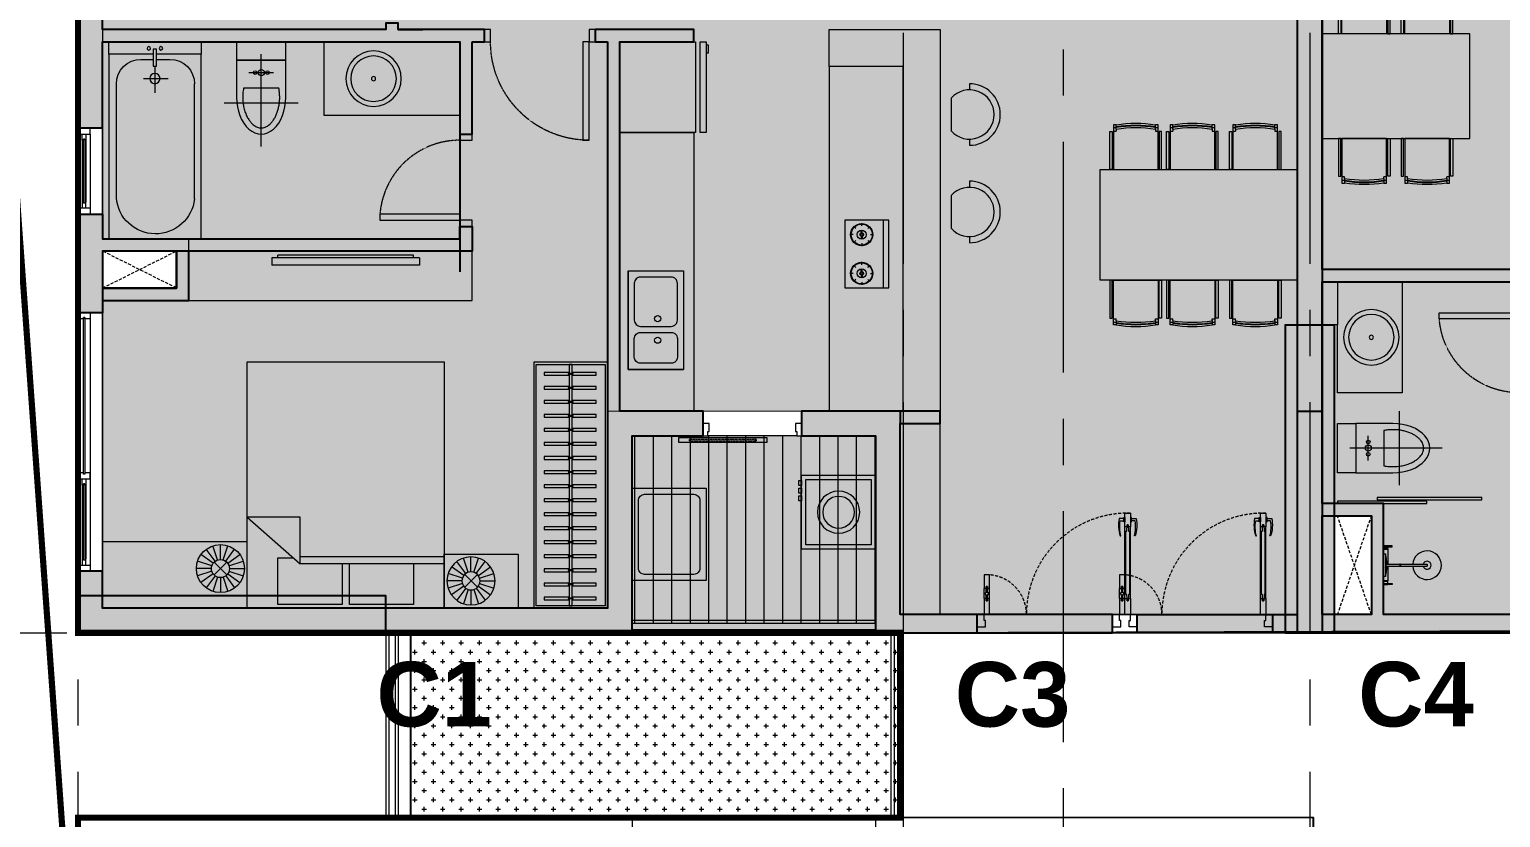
# Model space of a CAD drawing. Header units: millimetres. Extents: x -100356 to 314685, y 446 to 1273965.
# Drawn here: x 31847 to 43790, y 823469 to 829868 of the extents above; entities that cross this region are included whole.
import ezdxf
from ezdxf.enums import TextEntityAlignment as Align

# ---------------------------------------------------------------- set-up
doc = ezdxf.new("R2010")
doc.units = ezdxf.units.MM
for name, pattern in [('A1 - dp$0$DASHED2', [0.375, 0.25, -0.125]), ('A1 - dp$0$HIDDEN', [0.375, 0.25, -0.125]), ('A2 - dp$0$DASHED2', [0.375, 0.25, -0.125]), ('A2 - dp$0$HIDDEN', [0.375, 0.25, -0.125]), ('CENTER', [2, 1.25, -0.25, 0.25, -0.25]), ('Dash', [6, 3, -3]), ('DASHED2', [0.375, 0.25, -0.125]), ('gf$0$CENTER2', [28.575, 19.05, -3.175, 3.175, -3.175]), ('gf$0$Kume - Grid Line', [10.5, 6, -1.25, 2, -1.25])]:
    doc.linetypes.add(name, pattern=pattern)
for name, color, linetype, lineweight in [('$0$FURNITURE', 8, 'Continuous', 5), ('$0$TUONG 2', 2, 'Continuous', 35), ('20180330-Ascent Plaza-TP-Ban ve so bo$0$KÍNH', 150, 'Continuous', 9), ('@ color hatch', 7, 'Continuous', 13), ('@LOUVER', 35, 'Continuous', 13), ('A.Concrete', 7, 'Continuous', 25), ('A1 - dp$0$A.HACH 250', 250, 'Continuous', 5), ('A1 - dp$0$CUA', 5, 'Continuous', 9), ('A1 - dp$0$FURNITURE', 8, 'Continuous', 5), ('A1 - dp$0$TUONG 2', 2, 'Continuous', 25), ('A2 - dp$0$A.Door', 4, 'Continuous', 13), ('A2 - dp$0$A.HACH 250', 250, 'Continuous', 5), ('A2 - dp$0$CUA', 5, 'Continuous', 9), ('A2 - dp$0$FURNITURE', 8, 'Continuous', 5), ('A2 - dp$0$TUONG 2', 2, 'Continuous', 25), ('gf$0$A.Axis', 251, 'gf$0$CENTER2', 13), ('GJ', 1, 'Continuous', 13), ('Hatch-wall', 251, 'Continuous', 5), ('LC.HA', 250, 'Continuous', 9), ('LGI', 250, 'CENTER', 9), ('luoicot', 30, 'Continuous', 13), ('Text 35', 250, 'Continuous', 15)]:
    doc.layers.add(name, color=color, linetype=linetype, lineweight=lineweight)
doc.layers.add('STR', color=7, linetype='Continuous')
doc.styles.add('ARIAL', font='Font - TrueType - Arial Bold.ttf')
doc.styles.add('arial_eng', font='ARIALNI.TTF')

# ---------------------------------------------------------------- blocks, each defined once
blk = doc.blocks.new('A1 - dp$0$A$C4168242D')
for points in [[(300, 750), (300, 0)], [(0, 400), (600, 400)], [(100, 350), (100, 50), (500, 50), (500, 350)], [(157, 276), (443, 276)], [(400, 150), (200, 150)]]:
    blk.add_lwpolyline(points)
for centre, radius in [((250, 150), 15), ((300, 150), 25), ((350, 150), 15)]:
    blk.add_circle(centre, radius)
blk.add_ellipse((300, 350), major_axis=(0, 300), ratio=0.666667, start_param=4.712389, end_param=7.853982)
blk.add_open_spline([(443, 276), (444, 283), (446, 291), (449, 313), (450, 328), (450, 356), (450, 370), (447, 399), (445, 413), (440, 440), (437, 453), (428, 478), (424, 490), (413, 512), (408, 522), (396, 540), (391, 547), (380, 560), (374, 566), (363, 576), (357, 580), (346, 588), (340, 591), (328, 595), (323, 597), (311, 599), (306, 600), (295, 600), (289, 600), (278, 597), (273, 596), (261, 591), (255, 588), (244, 581), (238, 577), (226, 567), (221, 561), (210, 548), (204, 541), (194, 525), (189, 517), (180, 499), (176, 489), (169, 469), (165, 459), (160, 437), (157, 426), (153, 404), (152, 392), (150, 369), (150, 357), (150, 333), (151, 321), (153, 298), (155, 287), (157, 276)], degree=3, knots=[4.428595, 4.428595, 4.428595, 4.428595, 4.521718, 4.521718, 4.681946, 4.681946, 4.842175, 4.842175, 5.002403, 5.002403, 5.162632, 5.162632, 5.32286, 5.32286, 5.483089, 5.483089, 5.615862, 5.615862, 5.748636, 5.748636, 5.88141, 5.88141, 6.014184, 6.014184, 6.146958, 6.146958, 6.279732, 6.279732, 6.412506, 6.412506, 6.545279, 6.545279, 6.678053, 6.678053, 6.810827, 6.810827, 6.943601, 6.943601, 7.076375, 7.076375, 7.209149, 7.209149, 7.341922, 7.341922, 7.474696, 7.474696, 7.60747, 7.60747, 7.740244, 7.740244, 7.873018, 7.873018, 8.005792, 8.005792, 8.137776, 8.137776, 8.137776, 8.137776])
blk = doc.blocks.new('A1 - dp$0$A$C588A0D6B')
for p, q in [((-122, -38), (123, -38)), ((-122, -59), (-122, -38)), ((123, -59), (-122, -59)), ((-11, -64), (-11, -211)), ((9, -65), (9, -211)), ((123, -38), (123, -59)), ((9, -211), (-11, -211)), ((9, -220), (-11, -220)), ((-11, -220), (-11, -507)), ((9, -220), (9, -507)), ((9, -507), (-11, -507))]:
    blk.add_line(p, q)
for points in [[(-178, -37), (-208, -37), (-208, -82), (-178, -82)], [(-208, -37), (-197, -37), (-197, -129), (-208, -129)], [(179, -37), (208, -37), (208, -82), (179, -82)], [(208, -37), (198, -37), (198, -129), (208, -129)]]:
    blk.add_lwpolyline(points, close=True)
blk.add_lwpolyline([(-11, -82), (-171, -82), (-171, -38), (172, -38), (172, -82), (9, -82)])
for centre, radius, start, end in [((0, 431), 505, 255.9943, 268.6524), ((0, 0), 65.5, 243.6552, 296.3448), ((0, 431), 505, 271.0236, 284.0057), ((-8, -215), 5.39, 127.2582, 232.7418), ((6, -215), 5.39, 307.2582, 52.7418), ((-1, -507), 155, 93.8501, 86.1499), ((-1, -507), 43, 104.0595, 75.9405)]:
    blk.add_arc(centre, radius, start, end)
blk = doc.blocks.new('A1 - dp$0$A$C722D3D91')
at = {"ltscale": 0.07}
for radius in [225, 185, 17]:
    blk.add_circle((0, 0), radius, dxfattribs=at)
blk = doc.blocks.new('*U204')
for points in [[(-700, 100), (-750, 100), (-750, 0), (-700, 0)], [(-50, 0), (-100, 0), (-100, -650), (-50, -650)], [(0, 100), (-50, 100), (-50, 0), (0, 0)]]:
    blk.add_lwpolyline(points, close=True)
at = {"linetype": 'A1 - dp$0$HIDDEN'}
blk.add_arc((-50, 0), 650, 180, 270, dxfattribs=at)
blk = doc.blocks.new('A1 - dp$0$1012')
for p, q in [((397, 192), (13, 192)), ((13, 192), (13, 169)), ((52, 169), (13, 169)), ((36, 169), (36, 192)), ((52, 169), (67, 169)), ((67, 169), (67, 192)), ((397, 222), (71, 222)), ((71, 222), (71, 202)), ((71, 202), (397, 202)), ((397, 202), (397, 222)), ((397, -192), (397, 192)), ((52, -169), (13, -169)), ((13, -169), (13, -192)), ((13, -192), (397, -192)), ((36, -192), (36, -169)), ((52, -169), (67, -169)), ((67, -192), (67, -169)), ((71, -202), (397, -202)), ((71, -222), (71, -202)), ((397, -222), (71, -222)), ((397, -202), (397, -222))]:
    blk.add_line(p, q)
at = {"extrusion": (0, 0, -1)}
for centre, major_axis, start_param, end_param in [((1073, 0), (759, 759), 3.768877, 4.085105), ((1073, 0), (748, 748), 3.766561, 4.087421), ((1094, 0), (759, 759), 3.768877, 4.085105), ((1094, 0), (748, 748), 3.766561, 4.087421)]:
    blk.add_ellipse(centre, major_axis=major_axis, ratio=1, start_param=start_param, end_param=end_param, dxfattribs=at)
blk = doc.blocks.new('A1 - dp$0$ban an 4ng')
at = {"layer": 'A1 - dp$0$FURNITURE'}
blk.add_lwpolyline([(1200, 0), (0, 0), (0, -850), (1200, -850)], close=True, dxfattribs=at)
at = {"layer": 'A1 - dp$0$FURNITURE', "extrusion": (2.97971e-18, -2.13827e-28, -1), "xscale": 0.9444444444444446, "yscale": 0.9444444444444446, "zscale": -0.9444444444444446, "rotation": 270.0000000020186}
for p in [(-342, 375), (-853, 375)]:
    blk.add_blockref('A1 - dp$0$1012', p, dxfattribs=at)
at = {"layer": 'A1 - dp$0$FURNITURE', "xscale": 0.9444444444444446, "yscale": 0.9444444444444446, "zscale": 0.9444444444444446, "rotation": 90}
for p in [(342, -1225), (853, -1225)]:
    blk.add_blockref('A1 - dp$0$1012', p, dxfattribs=at)
blk = doc.blocks.new('2B1')
at = {"layer": '@ color hatch'}
h = blk.add_hatch(color=151, dxfattribs=at)
h.dxf.hatch_style = 1
h.paths.add_polyline_path([(150, 8700), (3100, 8700), (3100, 9800), (150, 9800)])
h.paths.add_polyline_path([(3300, 9600), (3300, 8500), (150, 8500), (150, 8300), (100, 8300), (100, 2500), (200, 2500), (200, 1050), (600, 1050), (600, 150), (7500, 150), (7500, 2500), (7600, 2500), (7600, 3550), (6500, 3550), (6500, 5600), (6100, 5600), (6100, 6400), (6400, 6400), (6400, 9600), (6300, 9600), (6300, 9600)])
h.paths.add_polyline_path([(7650, 3650), (6600, 3650), (6600, 6900), (7650, 6900)])
at = {"layer": 'Hatch-wall', "ltscale": 0.5}
h = blk.add_hatch(color=256, dxfattribs=at)
h.dxf.hatch_style = 1
h.paths.add_polyline_path([(1800, 1900), (1700, 1900), (1700, 150), (600, 150), (600, 1050), (100, 1050), (100, 2850), (1700, 2850), (1700, 2650), (1800, 2650), (1800, 2950), (100, 2950), (100, 8500), (550, 8500), (550, 8700), (100, 8700), (100, 9800), (-100, 9800), (-100, 0), (1850, 0), (1850, 150), (1800, 150)])
h.paths.add_polyline_path([(100, 150), (100, 950), (500, 950), (500, 150)], flags=16)
at = {"layer": '@ color hatch', "color": 7, "linetype": 'Dash', "ltscale": 10, "const_width": 10}
blk.add_lwpolyline([(3300, 9600), (3300, 8500), (150, 8500), (150, 8300), (100, 8300), (100, 2500), (200, 2500), (200, 1050), (600, 1050), (600, 150), (7500, 150), (7500, 2500), (7600, 2500), (7600, 3550), (6500, 3550), (6500, 5600), (6100, 5600), (6100, 6400), (6400, 6400), (6400, 8300), (6300, 8300), (6300, 9600)], close=True, dxfattribs=at)
at = {"layer": '@LOUVER', "ltscale": 0.5, "elevation": 0}
blk.add_lwpolyline([(225, 2500), (100, 2500), (100, 2850), (225, 2850)], close=True, dxfattribs=at)
at = {"layer": 'A1 - dp$0$A.HACH 250', "linetype": 'A1 - dp$0$DASHED2', "ltscale": 100}
for p, q in [((500, 950), (225, 150, 0)), ((500, 150), (225, 950, 0))]:
    blk.add_line(p, q, dxfattribs=at)
at = {"layer": 'A1 - dp$0$CUA'}
for points in [[(546, 1080), (1396, 1080), (1396, 1100), (546, 1100)], [(950, 1070), (225, 1070), (225, 1050), (950, 1050)]]:
    blk.add_lwpolyline(points, close=True, dxfattribs=at)
at = {"layer": 'A1 - dp$0$FURNITURE'}
for points in [[(100, 2850), (750, 2850), (750, 1950), (225, 1950), (225, 2500), (100, 2500)], [(375, 1300), (225, 1300), (225, 1700), (375, 1700)]]:
    blk.add_lwpolyline(points, close=True, dxfattribs=at)
at = {"layer": 'A1 - dp$0$TUONG 2', "ltscale": 0.5}
blk.add_lwpolyline([(-100, 0), (1850, 0), (1850, 150), (1800, 150), (1800, 1900), (1700, 1900), (1700, 150), (600, 150), (600, 1050), (100, 1050), (100, 2850), (1700, 2850), (1700, 2650), (1800, 2650), (1800, 2950), (100, 2950), (100, 8500), (550, 8500), (550, 8700), (100, 8700), (100, 9800), (0, 9800)], dxfattribs=at)
at = {"layer": 'A1 - dp$0$TUONG 2', "ltscale": 0.5, "elevation": 0}
blk.add_lwpolyline([(-100, 0), (-100, 9800), (0, 9800)], dxfattribs=at)
at = {"layer": 'A1 - dp$0$TUONG 2', "ltscale": 0.5}
blk.add_lwpolyline([(100, 150), (100, 950), (500, 950), (500, 150)], close=True, dxfattribs=at)
at = {"layer": 'A1 - dp$0$CUA', "xscale": -1, "rotation": 270}
blk.add_blockref('*U204', (1700, 2650), dxfattribs=at)
at = {"layer": 'A1 - dp$0$FURNITURE'}
blk.add_blockref('A1 - dp$0$ban an 4ng', (100, 4865), dxfattribs=at)
at = {"layer": 'A1 - dp$0$FURNITURE', "xscale": -1}
blk.add_blockref('A1 - dp$0$A$C722D3D91', (500, 2400), dxfattribs=at)
at = {"layer": 'A1 - dp$0$FURNITURE', "rotation": 270}
blk.add_blockref('A1 - dp$0$A$C4168242D', (325, 1800), dxfattribs=at)
at = {"layer": 'A1 - dp$0$FURNITURE', "extrusion": (-2.97971e-18, 2.15411e-27, -1), "xscale": -0.7500000000000027, "yscale": 0.7500000000000027, "zscale": -0.7500000000000027, "rotation": 270}
blk.add_blockref('A1 - dp$0$A$C588A0D6B', (-572, 550), dxfattribs=at)
at = {"layer": 'A1 - dp$0$FURNITURE', "style": 'arial_eng'}
blk.add_attdef('AC', text='', height=300, dxfattribs=at).set_placement((7131, 6569, 0), align=Align.MIDDLE)
blk = doc.blocks.new('*U15')
at = {"layer": '$0$FURNITURE'}
for p, q in [((0, 100), (1500, 100)), ((0, 75), (1500, 75)), ((0, 25), (1500, 25)), ((0, 0), (1500, 0))]:
    blk.add_line(p, q, dxfattribs=at)
blk = doc.blocks.new('SITE')
at = {"layer": 'GJ', "color": 2, "linetype": 'DASHED2', "ltscale": 200, "const_width": 50, "elevation": 0}
blk.add_lwpolyline([(-42929, 10453), (-42964, 14461), (-42978, 21429), (-50432, 21463), (-51659, 22285), (-51640, 22872), (-51581, 23937), (-51499, 28076), (-51496, 29824), (-50725, 29994), (-51513, 40959), (-52452, 41020), (-52589, 42419), (-48449, 42705), (-47306, 42675), (-44664, 42638), (-38719, 42656), (-35209, 42660), (-34096, 42671), (-29879, 42740), (-25970, 42804)], dxfattribs=at)
blk = doc.blocks.new('X-GRID')
at = {"layer": 'LGI', "ltscale": 1500}
for p, q in [((-8000, 49486.8), (-8000, -7272.6)), ((-10000, -7272.6), (-10000, 20900)), ((-6700, -7272.6), (-6700, 20900)), ((0, -7272.6), (0, 20900)), ((5008.8, 9600), (-57318.6, 9600))]:
    blk.add_line(p, q, dxfattribs=at)
blk = doc.blocks.new('A$C60262ED2')
at = {"layer": 'LC.HA'}
h = blk.add_hatch(color=256, dxfattribs=at)
h.dxf.hatch_style = 1
h.paths.add_polyline_path([(17609, 44384), (17209, 44384), (17209, 41884), (17609, 41884)])
h = blk.add_hatch(color=256, dxfattribs=at)
h.dxf.hatch_style = 1
h.paths.add_polyline_path([(9909, 41884), (9909, 42184), (7409, 42184), (7409, 41884)])
at = {"layer": 'STR', "ltscale": 1000, "elevation": 0}
for points in [[(17609, 44384), (17209, 44384), (17209, 41884), (17609, 41884)], [(9909, 41884), (9909, 42184), (7409, 42184), (7409, 41884)]]:
    blk.add_lwpolyline(points, close=True, dxfattribs=at)
at = {"rotation": 180}
blk.add_blockref('X-GRID', (7409, 51484, 0), dxfattribs=at)
at = {"layer": 'Text 35', "ltscale": 1000, "style": 'ARIAL'}
for s, p in [('C1', (9833, 41124, 0)), ('C3', (14528, 41123, 0)), ('C4', (17803, 41124, 0))]:
    blk.add_text(s, height=525, dxfattribs=at).set_placement(p)
blk = doc.blocks.new('column')
at = {"layer": 'luoicot', "ltscale": 0.5}
blk.add_blockref('A$C60262ED2', (-47109, -40384, 0), dxfattribs=at)
blk = doc.blocks.new('A2 - dp$0$A$C6FE626A3')
at = {"layer": 'A2 - dp$0$FURNITURE'}
for p, q in [((-90, 606), (-150, 606)), ((-150, -594), (-150, 606)), ((-90, -594), (-90, 606)), ((-90, 557), (-70, 557)), ((-70, -545), (-70, 557)), ((-90, -594), (-150, -594)), ((-90, -545), (-70, -545))]:
    blk.add_line(p, q, dxfattribs=at)
blk = doc.blocks.new('*U76')
at = {"layer": 'A2 - dp$0$FURNITURE'}
for points in [[(0, 600), (0, 0), (1999, 0), (1999, 600)], [(1979, 580), (1979, 20), (20, 20), (20, 580)]]:
    blk.add_lwpolyline(points, close=True, dxfattribs=at)
at = {"layer": 'A2 - dp$0$FURNITURE', "ltscale": 6}
for points in [[(91, 313), (91, 515), (69, 515), (69, 313)], [(205, 313), (205, 515), (183, 515), (183, 313)], [(319, 313), (319, 515), (297, 515), (297, 313)], [(433, 313), (433, 515), (411, 515), (411, 313)], [(547, 313), (547, 515), (525, 515), (525, 313)], [(661, 313), (661, 515), (639, 515), (639, 313)], [(775, 313), (775, 515), (753, 515), (753, 313)], [(889, 313), (889, 515), (867, 515), (867, 313)], [(1003, 313), (1003, 515), (981, 515), (981, 313)], [(1117, 313), (1117, 515), (1095, 515), (1095, 313)], [(1231, 313), (1231, 515), (1209, 515), (1209, 313)], [(1345, 313), (1345, 515), (1323, 515), (1323, 313)], [(1459, 313), (1459, 515), (1437, 515), (1437, 313)], [(1573, 313), (1573, 515), (1551, 515), (1551, 313)], [(1687, 313), (1687, 515), (1665, 515), (1665, 313)], [(1801, 313), (1801, 515), (1779, 515), (1779, 313)], [(1915, 313), (1915, 515), (1893, 515), (1893, 313)], [(69, 287), (69, 92), (91, 92), (91, 287)], [(183, 287), (183, 92), (205, 92), (205, 287)], [(297, 287), (297, 92), (319, 92), (319, 287)], [(411, 287), (411, 92), (433, 92), (433, 287)], [(525, 287), (525, 92), (547, 92), (547, 287)], [(639, 287), (639, 92), (661, 92), (661, 287)], [(753, 287), (753, 92), (775, 92), (775, 287)], [(867, 287), (867, 92), (889, 92), (889, 287)], [(981, 287), (981, 92), (1003, 92), (1003, 287)], [(1095, 287), (1095, 92), (1117, 92), (1117, 287)], [(1209, 287), (1209, 92), (1231, 92), (1231, 287)], [(1323, 287), (1323, 92), (1345, 92), (1345, 287)], [(1437, 287), (1437, 92), (1459, 92), (1459, 287)], [(1551, 287), (1551, 92), (1573, 92), (1573, 287)], [(1665, 287), (1665, 92), (1687, 92), (1687, 287)], [(1779, 287), (1779, 92), (1801, 92), (1801, 287)], [(1893, 287), (1893, 92), (1915, 92), (1915, 287)]]:
    blk.add_lwpolyline(points, dxfattribs=at)
for points in [[(1979, 287), (1979, 313), (20, 313), (20, 287)], [(83, 319), (78, 319), (78, 280), (83, 280)], [(197, 319), (192, 319), (192, 280), (197, 280)], [(311, 319), (306, 319), (306, 280), (311, 280)], [(425, 319), (420, 319), (420, 280), (425, 280)], [(539, 319), (534, 319), (534, 280), (539, 280)], [(653, 319), (648, 319), (648, 280), (653, 280)], [(767, 319), (762, 319), (762, 280), (767, 280)], [(881, 319), (876, 319), (876, 280), (881, 280)], [(995, 319), (990, 319), (990, 280), (995, 280)], [(1109, 319), (1104, 319), (1104, 280), (1109, 280)], [(1223, 319), (1218, 319), (1218, 280), (1223, 280)], [(1337, 319), (1332, 319), (1332, 280), (1337, 280)], [(1451, 319), (1446, 319), (1446, 280), (1451, 280)], [(1565, 319), (1560, 319), (1560, 280), (1565, 280)], [(1679, 319), (1674, 319), (1674, 280), (1679, 280)], [(1793, 319), (1788, 319), (1788, 280), (1793, 280)], [(1907, 319), (1902, 319), (1902, 280), (1907, 280)]]:
    blk.add_lwpolyline(points, close=True, dxfattribs=at)
blk = doc.blocks.new('A2 - dp$0$Bed 1600')
at = {"linetype": 'Continuous'}
for p, q in [((2, -80), (2, 0)), ((2, 0), (66, 0)), ((66, 0), (66, -80)), ((12, -1.2), (32.8, -1.2)), ((12, -14.4), (12, -1.2)), ((32.8, -1.2), (32.8, -14.4)), ((35.2, -1.2), (56, -1.2)), ((35.2, -14.4), (35.2, -1.2)), ((56, -1.2), (56, -16.4)), ((2, -14.4), (48.8, -14.4)), ((48.8, -16.8), (2, -16.8)), ((66, -29.6), (48.8, -14.4)), ((48.8, -14.4), (48.8, -29.6)), ((56, -16.4), (50.8, -16.4)), ((48.8, -29.6), (66, -29.6)), ((66, -80), (2, -80))]:
    blk.add_line(p, q, dxfattribs=at)
blk = doc.blocks.new('*U72')
for points in [[(-700, 100), (-750, 100), (-750, 0), (-700, 0)], [(-50, 0), (-100, 0), (-100, -650), (-50, -650)], [(0, 100), (-50, 100), (-50, 0), (0, 0)]]:
    blk.add_lwpolyline(points, close=True)
at = {"linetype": 'A2 - dp$0$HIDDEN'}
blk.add_arc((-50, 0), 650, 180, 270, dxfattribs=at)
blk = doc.blocks.new('A2 - dp$0$A$C4168242D')
at = {"layer": 'A2 - dp$0$FURNITURE'}
for points in [[(300, 750), (300, 0)], [(0, 400), (600, 400)], [(100, 350), (100, 50), (500, 50), (500, 350)], [(157, 276), (443, 276)], [(400, 150), (200, 150)]]:
    blk.add_lwpolyline(points, dxfattribs=at)
for centre, radius in [((250, 150), 15), ((300, 150), 25), ((350, 150), 15)]:
    blk.add_circle(centre, radius, dxfattribs=at)
blk.add_ellipse((300, 350), major_axis=(0, 300), ratio=0.666667, start_param=4.712389, end_param=7.853982, dxfattribs=at)
blk.add_open_spline([(443, 276), (444, 283), (446, 291), (449, 313), (450, 328), (450, 356), (450, 370), (447, 399), (445, 413), (440, 440), (437, 453), (428, 478), (424, 490), (413, 512), (408, 522), (396, 540), (391, 547), (380, 560), (374, 566), (363, 576), (357, 580), (346, 588), (340, 591), (328, 595), (323, 597), (311, 599), (306, 600), (295, 600), (289, 600), (278, 597), (273, 596), (261, 591), (255, 588), (244, 581), (238, 577), (226, 567), (221, 561), (210, 548), (204, 541), (194, 525), (189, 517), (180, 499), (176, 489), (169, 469), (165, 459), (160, 437), (157, 426), (153, 404), (152, 392), (150, 369), (150, 357), (150, 333), (151, 321), (153, 298), (155, 287), (157, 276)], degree=3, knots=[4.428595, 4.428595, 4.428595, 4.428595, 4.521718, 4.521718, 4.681946, 4.681946, 4.842175, 4.842175, 5.002403, 5.002403, 5.162632, 5.162632, 5.32286, 5.32286, 5.483089, 5.483089, 5.615862, 5.615862, 5.748636, 5.748636, 5.88141, 5.88141, 6.014184, 6.014184, 6.146958, 6.146958, 6.279732, 6.279732, 6.412506, 6.412506, 6.545279, 6.545279, 6.678053, 6.678053, 6.810827, 6.810827, 6.943601, 6.943601, 7.076375, 7.076375, 7.209149, 7.209149, 7.341922, 7.341922, 7.474696, 7.474696, 7.60747, 7.60747, 7.740244, 7.740244, 7.873018, 7.873018, 8.005792, 8.005792, 8.137776, 8.137776, 8.137776, 8.137776], dxfattribs=at)
blk = doc.blocks.new('A2 - dp$0$A$C722D3D91')
at = {"layer": 'A2 - dp$0$FURNITURE', "ltscale": 0.07}
for radius in [225, 185, 17]:
    blk.add_circle((0, 0), radius, dxfattribs=at)
blk = doc.blocks.new('*U75')
for points in [[(0, 100), (50, 100), (50, 0), (0, 0)], [(50, 0), (100, 0), (100, -800), (50, -800)], [(850, 100), (900, 100), (900, 0), (850, 0)]]:
    blk.add_lwpolyline(points, close=True)
at = {"linetype": 'A2 - dp$0$HIDDEN'}
blk.add_arc((50, 0), 800, 270, 0, dxfattribs=at)
blk = doc.blocks.new('A2 - dp$0$bep')
at = {"layer": 'A2 - dp$0$FURNITURE'}
for p, q in [((0, 358), (0, 0)), ((549, 358), (0, 358)), ((549, 0), (549, 358)), ((67, 269), (51, 286)), ((117, 290), (117, 313)), ((166, 269), (183, 286)), ((383, 269), (366, 286)), ((432, 290), (432, 313)), ((482, 269), (498, 286)), ((47, 220), (23, 220)), ((67, 170), (51, 153)), ((103, 224), (80, 224)), ((103, 216), (80, 216)), ((117, 149), (117, 126)), ((131, 224), (153, 224)), ((131, 216), (153, 216)), ((166, 170), (183, 153)), ((187, 220), (210, 220)), ((362, 220), (339, 220)), ((383, 170), (366, 153)), ((418, 224), (396, 224)), ((418, 216), (396, 216)), ((432, 149), (432, 126)), ((446, 224), (469, 224)), ((446, 216), (469, 216)), ((482, 170), (498, 153)), ((502, 220), (526, 220)), ((549, 45), (0, 45)), ((0, 0), (549, 0))]:
    blk.add_line(p, q, dxfattribs=at)
for centre, radius in [((117, 220), 90), ((117, 220), 85.5), ((117, 220), 36.9), ((432, 220), 90), ((432, 220), 85.5), ((432, 220), 36.9), ((117, 220), 14.7), ((117, 220), 8.24), ((432, 220), 14.7), ((432, 220), 8.24)]:
    blk.add_circle(centre, radius, dxfattribs=at)
blk = doc.blocks.new('*U410')
at = {"layer": 'A2 - dp$0$A.Door'}
for p, q in [((117, 380), (117, 900)), ((152, 900), (152, 380)), ((100, 40), (100, 760))]:
    blk.add_line(p, q, dxfattribs=at)
for points in [[(152, 1000), (152, 900), (140, 900), (140, 910), (130, 910), (130, 900), (117, 900), (117, 1000)], [(100, 800), (100, 760), (65, 760), (65, 750), (0, 750), (0, 800)], [(130, 380), (130, 370), (140, 370), (140, 380), (152, 380), (152, 280), (117, 280), (117, 380)], [(65, 50), (65, 40), (100, 40), (100, 0), (0, 0), (0, 50)]]:
    blk.add_lwpolyline(points, close=True, dxfattribs=at)
at = {"layer": 'A2 - dp$0$A.HACH 250', "linetype": 'A2 - dp$0$DASHED2'}
blk.add_lwpolyline([(130, 910), (140, 910), (140, 370), (130, 370)], close=True, dxfattribs=at)
blk = doc.blocks.new('A2 - dp$0$mb-tulanh700x735')
for p, q in [((279, 700), (279, 720)), ((279, 720), (340, 720)), ((340, 720), (340, 700)), ((368, 700), (-368, 700)), ((-368, 700), (-368, 651)), ((-368, 651), (368, 651)), ((368, 614), (-368, 614)), ((-368, 614), (-368, 0)), ((340, 700), (279, 700)), ((368, 651), (368, 700)), ((368, 0), (368, 614)), ((-368, 0), (368, 0))]:
    blk.add_line(p, q)
blk = doc.blocks.new('A2 - dp$0$crua 450x830')
at = {"layer": 'A2 - dp$0$FURNITURE'}
blk.add_lwpolyline([(400, 10), (-400, 10), (-400, 460), (400, 460)], close=True, dxfattribs=at)
blk.add_lwpolyline([(-400, 10), (400, 10), (400, 460)], dxfattribs=at)
for points in [[(-300, 60), (0, 60, 0.4142136), (50, 110), (50, 360, 0.4142136), (0, 410), (-300, 410, 0.4142136), (-350, 360), (-350, 110, 0.4142136)], [(100, 110), (100, 360, -0.4142136), (150, 410), (300, 410, -0.4142136), (350, 360), (350, 110, -0.4142136), (300, 60), (150, 60, -0.4142136)]]:
    blk.add_lwpolyline(points, format="xyb", close=True, dxfattribs=at)
for centre in [(-12.5, 250), (162.5, 250)]:
    blk.add_circle(centre, 25, dxfattribs=at)
blk = doc.blocks.new('A2 - dp$0$CT3 MBT 11-31$0$ghe bar')
at = {"layer": 'A2 - dp$0$FURNITURE'}
for p, q in [((-250, -250), (-200, -250)), ((200, -250), (250, -250)), ((-132, -400), (132, -400))]:
    blk.add_line(p, q, dxfattribs=at)
for radius, start, end in [(250, 0, 180), (200, 311.4096, 228.5904)]:
    blk.add_arc((0, -250), radius, start, end, dxfattribs=at)
blk = doc.blocks.new('A2 - dp$0$1012')
for p, q in [((397, 192), (13, 192)), ((13, 192), (13, 169)), ((52, 169), (13, 169)), ((36, 169), (36, 192)), ((52, 169), (67, 169)), ((67, 169), (67, 192)), ((397, 222), (71, 222)), ((71, 222), (71, 202)), ((71, 202), (397, 202)), ((397, 202), (397, 222)), ((397, -192), (397, 192)), ((52, -169), (13, -169)), ((13, -169), (13, -192)), ((13, -192), (397, -192)), ((36, -192), (36, -169)), ((52, -169), (67, -169)), ((67, -192), (67, -169)), ((71, -202), (397, -202)), ((71, -222), (71, -202)), ((397, -222), (71, -222)), ((397, -202), (397, -222))]:
    blk.add_line(p, q)
at = {"extrusion": (0, 0, -1)}
for centre, major_axis, start_param, end_param in [((1073, 0), (759, 759), 3.768877, 4.085105), ((1073, 0), (748, 748), 3.766561, 4.087421), ((1094, 0), (759, 759), 3.768877, 4.085105), ((1094, 0), (748, 748), 3.766561, 4.087421)]:
    blk.add_ellipse(centre, major_axis=major_axis, ratio=1, start_param=start_param, end_param=end_param, dxfattribs=at)
blk = doc.blocks.new('A2 - dp$0$ban an 6')
at = {"layer": 'A2 - dp$0$FURNITURE'}
blk.add_lwpolyline([(1600, 0), (0, 0), (0, -900), (1600, -900)], close=True, dxfattribs=at)
at = {"layer": 'A2 - dp$0$FURNITURE', "extrusion": (2.97971e-18, 2.40137e-28, -1), "xscale": 0.9444444444444444, "yscale": 0.9444444444444444, "zscale": -0.9444444444444444, "rotation": 270}
for p in [(-342, 375), (-853, 375), (-1312, 375)]:
    blk.add_blockref('A2 - dp$0$1012', p, dxfattribs=at)
at = {"layer": 'A2 - dp$0$FURNITURE', "xscale": 0.9444444444444444, "yscale": 0.9444444444444444, "zscale": 0.9444444444444444, "rotation": 90}
for p in [(342, -1275), (853, -1275), (1312, -1275)]:
    blk.add_blockref('A2 - dp$0$1012', p, dxfattribs=at)
blk = doc.blocks.new('*U69')
at = {"layer": 'A2 - dp$0$A.Door', "ltscale": 0.5}
for p, q in [((1400, 65), (2000, 65)), ((1400, 35), (2000, 35))]:
    blk.add_line(p, q, dxfattribs=at)
for points in [[(0, 0), (2100, 0), (2100, 100), (0, 100)], [(2050, 100), (2050, 0), (2100, 0), (2100, 100)]]:
    blk.add_lwpolyline(points, close=True, dxfattribs=at)
for points in [[(50, 55), (50, 100), (0, 100), (0, 0), (50, 0), (50, 45), (40, 45), (40, 55), (50, 55)], [(1300, 55), (1300, 100), (1350, 100), (1350, 0), (1300, 0), (1300, 45), (1310, 45), (1310, 55), (1300, 55)], [(1400, 55), (1400, 65), (1350, 65), (1350, 35), (1400, 35), (1400, 45), (1390, 45), (1390, 55), (1400, 55)], [(2000, 55), (2000, 65), (2050, 65), (2050, 35), (2000, 35), (2000, 45), (2010, 45), (2010, 55), (2000, 55)]]:
    blk.add_lwpolyline(points, dxfattribs=at)
at = {"layer": 'A2 - dp$0$A.HACH 250', "ltscale": 0.5}
for points in [[(40, 45), (1310, 45), (1310, 55), (40, 55)], [(1390, 45), (2010, 45), (2010, 55), (1390, 55)]]:
    blk.add_lwpolyline(points, close=True, dxfattribs=at)
blk = doc.blocks.new('*U405')
at = {"layer": 'A2 - dp$0$FURNITURE'}
for p, q in [((1174, 0), (0, 0)), ((0, 0), (0, -439)), ((1174, -439), (1174, 0)), ((158, -179), (60, -108)), ((174, -163), (103, -65)), ((195, -153), (157, -37)), ((217, -149), (217, -27)), ((240, -153), (278, -37)), ((260, -163), (332, -65)), ((277, -179), (375, -108)), ((144, -222), (22, -222)), ((148, -200), (32, -162)), ((166, -171), (269, -274)), ((269, -171), (166, -274)), ((287, -200), (403, -162)), ((291, -222), (412, -222)), ((148, -245), (32, -283)), ((158, -265), (60, -337)), ((174, -282), (103, -380)), ((195, -292), (157, -408)), ((217, -296), (217, -418)), ((217, -296), (217, -418)), ((240, -292), (278, -408)), ((260, -282), (332, -380)), ((277, -265), (375, -337)), ((287, -245), (403, -283)), ((0, -439), (1174, -439))]:
    blk.add_line(p, q, dxfattribs=at)
for radius in [195, 73.2]:
    blk.add_circle((217, -222), radius, dxfattribs=at)
blk = doc.blocks.new('*U276')
at = {"layer": 'A2 - dp$0$FURNITURE'}
for p, q in [((600, 0), (0, 0)), ((0, 0), (0, -439)), ((600, -439), (600, 0)), ((158, -179), (60, -108)), ((174, -163), (103, -65)), ((195, -153), (157, -37)), ((217, -149), (217, -27)), ((240, -153), (278, -37)), ((260, -163), (332, -65)), ((277, -179), (375, -108)), ((144, -222), (22, -222)), ((148, -200), (32, -162)), ((166, -171), (269, -274)), ((269, -171), (166, -274)), ((287, -200), (403, -162)), ((291, -222), (412, -222)), ((148, -245), (32, -283)), ((158, -265), (60, -337)), ((174, -282), (103, -380)), ((195, -292), (157, -408)), ((217, -296), (217, -418)), ((217, -296), (217, -418)), ((240, -292), (278, -408)), ((260, -282), (332, -380)), ((277, -265), (375, -337)), ((287, -245), (403, -283)), ((0, -439), (600, -439))]:
    blk.add_line(p, q, dxfattribs=at)
for radius in [195, 73.2]:
    blk.add_circle((217, -222), radius, dxfattribs=at)
blk = doc.blocks.new('*U67')
at = {"layer": 'A2 - dp$0$A.Door', "ltscale": 0.5}
for p, q in [((650, 100), (50, 100)), ((50, 0), (650, 0)), ((100, 65), (600, 65)), ((100, 35), (600, 35)), ((700, 0), (700, 100))]:
    blk.add_line(p, q, dxfattribs=at)
for points in [[(50, 100), (50, 0), (0, 0), (0, 100)], [(650, 100), (650, 0), (700, 0), (700, 100)]]:
    blk.add_lwpolyline(points, close=True, dxfattribs=at)
for points in [[(100, 55), (100, 65), (50, 65), (50, 35), (100, 35), (100, 45), (90, 45), (90, 55), (100, 55)], [(600, 55), (600, 65), (650, 65), (650, 35), (600, 35), (600, 45), (610, 45), (610, 55), (600, 55)]]:
    blk.add_lwpolyline(points, dxfattribs=at)
at = {"layer": 'A2 - dp$0$A.HACH 250', "ltscale": 0.5}
blk.add_lwpolyline([(90, 45), (610, 45), (610, 55), (90, 55)], close=True, dxfattribs=at)
blk = doc.blocks.new('*U411')
at = {"layer": 'A2 - dp$0$FURNITURE'}
for p, q in [((0, 100), (1975, 100)), ((0, 75), (1975, 75)), ((0, 25), (1975, 25)), ((0, 0), (1975, 0))]:
    blk.add_line(p, q, dxfattribs=at)
blk = doc.blocks.new('tam nam1500 plus 100')
for p, q in [((-1276, 322), (-343, 322)), ((-143, 13), (-143, 122)), ((-299, -92), (-299, 109)), ((-199, 0), (-415, 0)), ((-143, -113), (-143, -13)), ((-1268, -313), (-343, -313))]:
    blk.add_line(p, q)
for points in [[(-100, -13), (-100, -375), (-1600, -375), (-1600, 375), (-100, 375), (-100, 13)], [(-100, -13), (-100, -375), (0, -375), (0, 375), (-100, 375), (-100, 13)]]:
    blk.add_lwpolyline(points)
blk.add_lwpolyline([(-199, 13), (-61, 13), (-61, -13), (-199, -13)], close=True)
for centre, radius in [((-299, 0), 41.7), ((-54, 49), 14.5), ((-54, -49), 14.5)]:
    blk.add_circle(centre, radius)
for centre, radius, start, end in [((-1241, 5), 319, 96.2649, 265.2417), ((-343, 122), 200, 0, 90), ((-343, -113), 200, 270, 0)]:
    blk.add_arc(centre, radius, start, end)
blk = doc.blocks.new('A2 - dp$0$MBMAYGIAT')
at = {"layer": 'A2 - dp$0$FURNITURE', "linetype": 'ByBlock'}
for points in [[(0, -350), (700, -350), (700, 350), (0, 350)], [(40, -310), (660, -310), (660, 310), (40, 310)], [(700, 253), (726, 253), (726, 300), (700, 300)], [(700, 180), (726, 180), (726, 228), (700, 228)], [(700, 108), (726, 108), (726, 155), (700, 155)]]:
    blk.add_lwpolyline(points, close=True, dxfattribs=at)
for radius in [200, 150]:
    blk.add_circle((350, 0), radius, dxfattribs=at)
blk = doc.blocks.new('A1 - dp$0$A$C6E1257E0')
at = {"linetype": 'Continuous'}
blk.add_lwpolyline([(30.5, 0), (64.5, 0), (64.5, 8.5), (30.5, 8.5)], close=True, dxfattribs=at)
blk.add_lwpolyline([(39, 8.5), (39, 42.5, -0.13275358), (166.5, 34), (166.5, 29.75, 0.11521641), (56, 34), (56, 8.5)], format="xyb", dxfattribs=at)
blk = doc.blocks.new('A1 - dp$0$cua vao can ho')
at = {"layer": 'A1 - dp$0$A.HACH 250', "linetype": 'A1 - dp$0$DASHED2', "ltscale": 100}
for centre, radius, start, end in [((-78, 0), 822, 88.4513, 180), ((-1222, 0), 322, 0, 93.9546)]:
    blk.add_arc(centre, radius, start, end, dxfattribs=at)
at = {"layer": 'A1 - dp$0$CUA'}
for p, q in [((-100, 128), (-100, 711)), ((-56, 128), (-56, 711)), ((-1244, 128), (-1244, 210)), ((-1200, 128), (-1200, 210))]:
    blk.add_line(p, q, dxfattribs=at)
for points in [[(-56, 822), (-56, 804), (-56, 711), (-72, 711), (-73, 726), (-83, 726), (-83, 711), (-100, 711), (-100, 822)], [(-73, 726), (-71, 676), (-64, 676), (-64, 161), (-71, 161), (-73, 111), (-83, 111), (-83, 128), (-84, 161), (-92, 161), (-92, 676), (-84, 676), (-83, 726)], [(-1244, 321), (-1244, 304), (-1244, 210), (-1228, 210), (-1227, 226), (-1217, 226), (-1217, 210), (-1200, 210), (-1200, 321)], [(-1217, 128), (-1217, 111), (-1227, 111), (-1228, 128), (-1244, 128), (-1244, 1), (-1244, 0), (-1200, 0), (-1200, 11), (-1200, 128)], [(-1227, 226), (-1229, 176), (-1236, 176), (-1236, 161), (-1229, 161), (-1227, 111), (-1217, 111), (-1217, 128), (-1216, 161), (-1208, 161), (-1208, 176), (-1216, 176), (-1217, 226)], [(-83, 128), (-83, 111), (-73, 111), (-72, 128), (-56, 128), (-56, 1), (-56, 0), (-100, 0), (-100, 11), (-100, 128)], [(-1233, -50), (-1244, -50), (-1244, 0), (-1300, 0), (-1300, -100), (-1275, -100), (-1233, -100)], [(-67, -50), (-56, -50), (-56, 0), (0, 0), (0, -100), (-25, -100), (-67, -100)]]:
    blk.add_lwpolyline(points, close=True, dxfattribs=at)
blk.add_lwpolyline([(-1244, 0), (-56, 0)], dxfattribs=at)
at = {"layer": 'A1 - dp$0$CUA', "yscale": 1.111111111007631, "zscale": 1.111111111007631}
for p, xscale, rotation in [((-100, 822), -1.111111111007631, 89.99998306033208), ((-56, 822), 1.111111111007631, 269.9999830603322)]:
    blk.add_blockref('A1 - dp$0$A$C6E1257E0', p, dxfattribs=dict(at, xscale=xscale, rotation=rotation))
blk = doc.blocks.new('3B1')
at = {"layer": '@ color hatch', "ltscale": 0.5}
h = blk.add_hatch(color=51, dxfattribs=at)
h.dxf.hatch_style = 1
h.paths.add_polyline_path([(9800, 300), (9800, 9300), (7500, 9300), (7500, 9400), (6300, 9400), (6300, 9400), (3425, 9400), (3425, 8500), (150, 8500), (150, 8300), (100, 8300), (100, 2500), (200, 2500), (200, 150), (3325, 150), (3325, 1800), (5700, 1800), (5700, 200), (7500, 200), (7500, 300)])
h.paths.add_polyline_path([(9100, 3200), (9100, 2700), (9800, 2700), (9800, 3200)])
h.paths.add_polyline_path([(3425, 1600), (5500, 1600), (5500, 0), (3425, 0)])
h.paths.add_polyline_path([(3225, 8700), (150, 8700), (150, 9600), (3225, 9600)])
at = {"layer": 'A2 - dp$0$A.HACH 250'}
h = blk.add_hatch(dxfattribs=at)
h.set_pattern_fill('_USER', color=256, scale=150, angle=270, pattern_type=0)
h.set_pattern_definition([(270, (231887.51, -60696.2), (150, -3e-14), [])])
h.paths.add_polyline_path([(5500, 74), (5500, 1600), (3500, 1600), (3500, 74)])
at = {"layer": 'Hatch-wall', "ltscale": 0.5}
h = blk.add_hatch(color=256, dxfattribs=at)
h.dxf.hatch_style = 1
h.paths.add_polyline_path([(3325, 6000), (3325, 8500), (2520, 8500), (2520, 8700), (3225, 8700), (3225, 9600), (3875, 9600), (3875, 9400), (3425, 9400), (3425, 6000), (5350, 6000), (5350, 5900), (3325, 5900)])
h.paths.add_polyline_path([(100, 150), (100, 8500), (720, 8500), (720, 8700), (100, 8700), (100, 9600), (-100, 9600), (-100, 0), (1400, 0), (1400, 150)])
h.paths.add_polyline_path([(3325, 150), (3325, 1700), (3000, 1700), (3000, 1800), (4125, 1800), (4125, 1600), (3525, 1600), (3525, 0), (3425, 0), (2700, 0), (2700, 150)])
h.paths.add_polyline_path([(5700, 4800), (5700, 200), (9800, 200), (9800, 500), (10000, 500), (10000, 0), (5500, 0), (5500, 1600), (4925, 1600), (4925, 1800), (5600, 1800), (5600, 4800), (5000, 4800), (5000, 4900), (5800, 4900), (5800, 4800)])
h.paths.add_polyline_path([(6900, 3200), (6900, 3300), (6800, 3300), (6800, 3100), (9800, 3100), (9800, 2600), (10000, 2600), (10000, 3400), (9800, 3400), (9800, 3200)])
h.paths.add_polyline_path([(10000, 6500), (7500, 6500), (7500, 5700), (7400, 5700), (7400, 5900), (7350, 5900), (7350, 6000), (7400, 6000), (7400, 6600), (9800, 6600), (9800, 7100), (10000, 7100)])
h.paths.add_polyline_path([(6300, 6000), (6300, 9400), (5975, 9400), (5975, 9600), (6400, 9600), (6400, 9600), (10000, 9600), (10000, 8800), (9800, 8800), (9800, 9400), (6400, 9400), (6400, 6000), (6450, 6000), (6450, 5900), (6250, 5900), (6250, 6000)])
h.paths.add_polyline_path([(6900, 4050), (6900, 4800), (7300, 4800), (9800, 4800), (9800, 4100), (10000, 4100), (10000, 5700), (9800, 5700), (9800, 4900), (7500, 4900), (7500, 4950), (7400, 4950), (7400, 4900), (6700, 4900), (6700, 4800), (6800, 4800), (6800, 4050)])
h.paths.add_polyline_path([(6900, 4800), (7200, 4800), (7200, 4800), (6900, 4800)], flags=16)
h = blk.add_hatch(color=256, dxfattribs=at)
h.dxf.hatch_style = 1
h.paths.add_polyline_path([(9800, 2800), (9800, 2700), (9100, 2700), (9100, 3100), (9200, 3100), (9200, 2800)])
at = {"layer": '@ color hatch', "color": 7, "linetype": 'Dash', "ltscale": 10, "const_width": 10}
for points in [[(9800, 300), (9800, 2700), (9100, 2700), (9100, 3200), (9800, 3200), (9800, 9300), (7500, 9300), (7500, 9400), (6300, 9400), (6300, 9400), (3425, 9400), (3425, 8500), (150, 8500), (150, 8300), (100, 8300), (100, 2500), (200, 2500), (200, 150), (3325, 150), (3325, 1800), (5700, 1800), (5700, 200), (7500, 200), (7500, 300)], [(5500, 1600), (3525, 1600), (3525, 0), (5500, 0)]]:
    blk.add_lwpolyline(points, close=True, dxfattribs=at)
at = {"layer": '@ color hatch', "color": 250, "linetype": 'Dash', "ltscale": 10, "const_width": 10}
blk.add_lwpolyline([(3525, 1600), (5500, 1600), (5500, 0), (3525, 0)], close=True, dxfattribs=at)
at = {"layer": 'A1 - dp$0$FURNITURE'}
for points in [[(3900, 4600), (3900, 4900), (3000, 4900), (3000, 1800), (3300, 1800), (3300, 4600), (3900, 4600)], [(7300, 4200), (8000, 4200), (8000, 4800), (6900, 4800), (6900, 4200), (7300, 4200)]]:
    blk.add_lwpolyline(points, dxfattribs=at)
for points in [[(8712, 4650), (8312, 4650), (8312, 4800), (8712, 4800)], [(3900, 4600), (3900, 1800), (3300, 1800), (3300, 4600)], [(5600, 1800), (5600, 4063), (5000, 4063), (5000, 1800)], [(9100, 2700), (6800, 2700), (6800, 3100), (9100, 3100)], [(3325, 150), (3000, 150), (3000, 1700), (3325, 1700)], [(4900, 425), (5500, 425), (5500, 1175), (4900, 1175)]]:
    blk.add_lwpolyline(points, close=True, dxfattribs=at)
blk.add_lwpolyline([(5000, 475), (5400, 475, 0.414214), (5450, 525), (5450, 1075, 0.414214), (5400, 1125), (5000, 1125, 0.414214), (4950, 1075), (4950, 525, 0.414214)], format="xyb", close=True, dxfattribs=at)
at = {"layer": 'A1 - dp$0$TUONG 2', "ltscale": 0.5}
blk.add_lwpolyline([(6900, 4800), (6900, 2931)], dxfattribs=at)
for points in [[(9800, 2800), (9800, 2700), (9100, 2700), (9100, 3100), (9200, 3100), (9200, 2800)], [(9800, 3100), (9800, 2800), (9300, 2800), (9200, 2800), (9200, 3100)]]:
    blk.add_lwpolyline(points, close=True, dxfattribs=at)
at = {"layer": 'A2 - dp$0$A.HACH 250', "linetype": 'A2 - dp$0$DASHED2', "ltscale": 100}
for p, q in [((9800, 2800), (9200, 3100)), ((9200, 2800), (9800, 3100))]:
    blk.add_line(p, q, dxfattribs=at)
at = {"layer": 'A2 - dp$0$CUA'}
for p, q in [((9800, 3400), (9800, 4100)), ((6900, 4050), (6900, 3300)), ((9800, 500), (9800, 2600))]:
    blk.add_line(p, q, dxfattribs=at)
at = {"layer": 'A2 - dp$0$TUONG 2', "ltscale": 0.5, "elevation": 0}
blk.add_lwpolyline([(100, 150), (100, 8500), (720, 8500), (720, 8700), (100, 8700), (100, 9600), (-100, 9600), (-100, 0), (1400, 0), (1400, 150), (100, 150)], dxfattribs=at)
at = {"layer": 'A2 - dp$0$TUONG 2', "ltscale": 0.5}
for points in [[(6800, 4800), (6700, 4800), (6700, 4900), (7400, 4900), (7400, 4950), (7500, 4950), (7500, 4900), (9800, 4900), (9800, 5700), (10000, 5700), (10000, 4100), (9800, 4100), (9800, 4800), (6900, 4800), (6900, 4200), (6900, 4200), (6900, 4050), (6800, 4050), (6800, 4800)], [(5700, 4800), (5700, 200), (9800, 200), (9800, 500), (10000, 500), (10000, 0), (5500, 0), (5500, 1600), (4925, 1600), (4925, 1800), (5600, 1800), (5600, 4800), (5000, 4800), (5000, 4900), (5800, 4900), (5800, 4800), (5700, 4800)], [(6800, 4350), (6800, 4750)], [(6900, 3200), (6900, 3300), (6800, 3300), (6800, 3100), (9800, 3100), (9800, 2600), (10000, 2600), (10000, 3400), (9800, 3400), (9800, 3200), (6900, 3200)], [(3325, 150), (3325, 1700), (3000, 1700), (3000, 1800), (4125, 1800), (4125, 1600), (3525, 1600), (3525, 0), (3425, 0), (2700, 0), (2700, 150), (3325, 150)]]:
    blk.add_lwpolyline(points, dxfattribs=at)
at = {"layer": 'A2 - dp$0$TUONG 2'}
blk.add_lwpolyline([(7400, 4900), (7200, 4900)], dxfattribs=at)
at = {"layer": 'A1 - dp$0$FURNITURE', "extrusion": (-2.01957e-28, 2.97971e-18, -1), "xscale": -1.000000000000001, "zscale": -1.000000000000001, "rotation": 270}
blk.add_blockref('A2 - dp$0$mb-tulanh700x735', (-5600, 4432), dxfattribs=at)
at = {"layer": 'A1 - dp$0$FURNITURE'}
for name, p, rotation in [('tam nam1500 plus 100', (9375, 4800), 90), ('A2 - dp$0$A$C722D3D91', (7600, 4500), 90), ('*U276', (7026, 200), 180)]:
    blk.add_blockref(name, p, dxfattribs=dict(at, rotation=rotation))
for name, p, xscale, rotation in [('A2 - dp$0$A$C4168242D', (8212, 4700), -1, 180), ('A2 - dp$0$CT3 MBT 11-31$0$ghe bar', (2512, 4209), -1.000000000000004, 90), ('A2 - dp$0$CT3 MBT 11-31$0$ghe bar', (2512, 3418), -1.000000000000004, 90), ('A2 - dp$0$A$C6FE626A3', (7820, 3136), -1.000000000000001, 270), ('*U76', (5700, 200), -1.000000000000004, 270), ('*U405', (8626, 300), -1, 180)]:
    blk.add_blockref(name, p, dxfattribs=dict(at, xscale=xscale, rotation=rotation))
blk.add_blockref('A2 - dp$0$ban an 6', (100, 3763), dxfattribs=at)
at = {"layer": 'A1 - dp$0$FURNITURE', "ltscale": 2, "xscale": -1.000000000000001, "rotation": 270}
blk.add_blockref('A2 - dp$0$bep', (3417, 2802), dxfattribs=at)
at = {"layer": 'A1 - dp$0$FURNITURE', "ltscale": 0.5, "xscale": -1.000000000000001, "rotation": 90}
blk.add_blockref('A2 - dp$0$crua 450x830', (5543, 2539), dxfattribs=at)
at = {"layer": 'A1 - dp$0$FURNITURE', "xscale": -24.99999062500353, "yscale": 24.99999062500353, "zscale": 24.99999062500353, "rotation": 180}
blk.add_blockref('A2 - dp$0$Bed 1600', (6976, 200), dxfattribs=at)
at = {"layer": 'A1 - dp$0$FURNITURE', "lineweight": 0, "extrusion": (-5.2756e-19, 5.65041e-18, -1), "xscale": -0.8571428571428482, "yscale": 0.8571428571428482, "zscale": -0.8571428571428482, "rotation": 1.693966640927705e-05}
blk.add_blockref('A2 - dp$0$MBMAYGIAT', (-3525, 980), dxfattribs=at)
at = {"layer": 'A1 - dp$0$TUONG 2', "xscale": -1}
blk.add_blockref('A1 - dp$0$cua vao can ho', (1400, 150), dxfattribs=at)
at = {"layer": 'A2 - dp$0$A.Door', "rotation": 270}
blk.add_blockref('*U410', (4125, 1700), dxfattribs=at)
at = {"layer": 'A2 - dp$0$CUA'}
blk.add_blockref('*U75', (5800, 4800), dxfattribs=at)
at = {"layer": 'A2 - dp$0$CUA', "xscale": -1.000000000000004, "rotation": 90}
blk.add_blockref('*U72', (6900, 3300), dxfattribs=at)
at = {"layer": 'A2 - dp$0$TUONG 2', "rotation": 270}
for name, p in [('*U67', (9900, 4100)), ('*U69', (9900, 2600))]:
    blk.add_blockref(name, p, dxfattribs=at)
at = {"layer": 'A2 - dp$0$TUONG 2'}
blk.add_blockref('*U411', (3525, 0), dxfattribs=at)
at = {"color": 1, "ltscale": 0.5, "style": 'arial_eng'}
blk.add_attdef('AC', (4931, 1004, 0), '', height=300, rotation=180, dxfattribs=at)
blk = doc.blocks.new('3B1-b')
at = {"layer": '@ color hatch', "ltscale": 0.5}
h = blk.add_hatch(color=51, dxfattribs=at)
h.dxf.hatch_style = 1
h.paths.add_polyline_path([(6675, -9450), (9800, -9450), (9800, -7800), (6675, -7800)])
at = {"layer": 'Hatch-wall', "ltscale": 0.5}
h = blk.add_hatch(color=256, dxfattribs=at)
h.dxf.hatch_style = 1
h.paths.add_polyline_path([(6675, -7900), (7000, -7900), (7000, -7800), (6675, -7800)])
h = blk.add_hatch(color=256, dxfattribs=at)
h.dxf.hatch_style = 1
h.paths.add_polyline_path([(9700, -9600), (9700, -9450), (9900, -9450), (9900, -7800), (10100, -7800), (10100, -9600)])
h = blk.add_hatch(color=256, dxfattribs=at)
h.dxf.hatch_style = 1
h.paths.add_polyline_path([(6675, -9450), (6675, -9600), (8400, -9600), (8400, -9550), (8400, -9550), (8400, -9450)])
at = {"layer": '@ color hatch', "color": 250, "linetype": 'Dash', "ltscale": 10, "const_width": 10, "elevation": 0}
blk.add_lwpolyline([(9900, -7800), (9900, -9450), (6675, -9450), (6675, -7800)], dxfattribs=at)
at = {"layer": 'A1 - dp$0$FURNITURE', "elevation": 0}
blk.add_lwpolyline([(6675, -7800), (6700, -7800)], dxfattribs=at)
blk.add_lwpolyline([(6675, -9450), (7000, -9450), (7000, -7900), (6675, -7900)], close=True, dxfattribs=at)
at = {"layer": 'A1 - dp$0$TUONG 2', "ltscale": 0.5, "elevation": 0}
blk.add_lwpolyline([(6675, -7900), (7000, -7900), (7000, -7800), (6675, -7800)], close=True, dxfattribs=at)
at = {"layer": 'A1 - dp$0$TUONG 2', "ltscale": 0.5}
blk.add_lwpolyline([(9700, -9600), (9700, -9450), (9900, -9450), (9900, -7800), (10100, -7800), (10100, -9600)], close=True, dxfattribs=at)
at = {"layer": 'A2 - dp$0$TUONG 2', "ltscale": 0.5, "elevation": 0}
for points in [[(6675, -9450), (6675, -7900), (7000, -7900), (7000, -7800), (6675, -7800)], [(6675, -9600), (8400, -9600), (8400, -9450), (6675, -9450)]]:
    blk.add_lwpolyline(points, dxfattribs=at)
at = {"layer": 'A2 - dp$0$TUONG 2', "ltscale": 0.5}
for points in [[(10100, -7800), (10100, -9600), (9700, -9600), (9700, -9450), (9900, -9450)], [(9900, -9450), (9900, -7800)]]:
    blk.add_lwpolyline(points, dxfattribs=at)
at = {"layer": '$0$TUONG 2', "ltscale": 0.5, "xscale": -1}
blk.add_blockref('3B1', (10000, -9600, 0), dxfattribs=at)
at = {"layer": 'A1 - dp$0$TUONG 2'}
blk.add_blockref('A1 - dp$0$cua vao can ho', (9700, -9450, 0), dxfattribs=at)
blk = doc.blocks.new('3B1b')
at = {"layer": '@ color hatch', "color": 7, "linetype": 'Dash', "ltscale": 10, "const_width": 10, "elevation": 0}
blk.add_lwpolyline([(6475, 8003), (4500, 8003), (4500, 9603), (6475, 9603)], close=True, dxfattribs=at)
at = {"color": 1, "ltscale": 0.5, "style": 'arial_eng'}
blk.add_attdef('AC', (5069, 8599, 0), '', height=300, dxfattribs=at)
blk = doc.blocks.new('gf$0$grid tower-gf')
at = {"layer": 'gf$0$A.Axis', "linetype": 'gf$0$Kume - Grid Line', "lineweight": 9, "ltscale": 100}
blk.add_line((48341.2, -1500.1), (-14918.8, -1500.1), dxfattribs=at)

msp = doc.modelspace()

# ---------------------------------------------------------------- hatches: boundary and pattern name
at = {"layer": '@ color hatch', "ltscale": 0.5}
h = msp.add_hatch(dxfattribs=at)
h.set_pattern_fill('CROSS', color=139, scale=300)
h.set_pattern_definition([(0, (403133.136, 611737.235), (75, 75), [37.5, -112.5]), (90, (403151.886, 611718.485), (-75, 75), [37.5, -112.5])])
h.paths.add_polyline_path([(38940.9, 824968.4), (34940.9, 824968.4), (34940.9, 823468.3), (38940.9, 823468.3)])

# ---------------------------------------------------------------- linework, layer by layer
at = {"color": 3, "linetype": 'Dash', "ltscale": 30, "const_width": 50, "elevation": 0}
msp.add_lwpolyline([(57490.9, 815768.4), (47226.2, 815768.4), (46565.9, 815768.4), (43615.9, 815768.4), (43615.9, 815868.4), (42392, 815869.1), (42391.4, 813868.4), (35840.9, 813868.4), (35840.9, 813868.4), (32240.9, 813868.4), (32240.9, 823468.4), (38915.7, 823468.4), (38915.7, 824968.4), (32240.9, 824968.4), (32240.9, 834568.4), (42090.9, 834568.3), (42090.9, 834768.3), (48840.3, 834768.4), (48840.9, 831868.4), (51040.5, 831868.4), (51040.9, 834768.4), (64240.9, 834768.4)], dxfattribs=at)
at = {"elevation": 0}
msp.add_lwpolyline([(38915.7, 824968.4), (71340.7, 825068.4), (71340.7, 817368.4), (81751.9, 817379.5), (81751.9, 814668.3), (71941.7, 814668.3), (71941.7, 801968.3), (54048.7, 801968.3), (54048.7, 803693.4), (59640.5, 803693.4), (70440.9, 803693.4), (70440.9, 808744.1), (63470.9, 808744.1), (63540.8, 820868.3), (62229.8, 820868.3), (62190.5, 820868.3), (62190.5, 823468.4), (46440.9, 823465.3), (46442.4, 815748.2), (42240.9, 815840.4), (42270.7, 823465.3), (38915.9, 823468.4)], close=True, dxfattribs=at)
at = {"layer": 'A.Concrete', "ltscale": 0.5, "elevation": 0}
msp.add_lwpolyline([(38940.9, 824968.4), (34940.9, 824968.4), (34940.9, 823468.3), (38940.9, 823468.3)], close=True, dxfattribs=at)

# ---------------------------------------------------------------- block references
at = {"layer": '$0$TUONG 2', "rotation": 270}
for p in [(34741.1, 824968.9, 0), (38840.9, 824968.9, 0)]:
    msp.add_blockref('*U15', p, dxfattribs=at)
at = {"layer": '20180330-Ascent Plaza-TP-Ban ve so bo$0$KÍNH', "rotation": 180}
msp.add_blockref('gf$0$grid tower-gf', (74640.7, 823468.2, 0), dxfattribs=at)
at = {"layer": '@LOUVER'}
msp.add_blockref('3B1b', (32241, 813865.4, 0), dxfattribs=at)
at = {"layer": 'A.Concrete'}
msp.add_blockref('column', (71940.7, 823468.3, 0), dxfattribs=at)
at = {"layer": 'A1 - dp$0$TUONG 2'}
for name, p in [('3B1-b', (32240.7, 834568.4, 0)), ('2B1', (42240.8, 824968.4, 0))]:
    msp.add_blockref(name, p, dxfattribs=at)
at = {"layer": 'GJ'}
msp.add_blockref('SITE', (82927, 792165.5, 0), dxfattribs=at)

doc.saveas('drawing.dxf')
